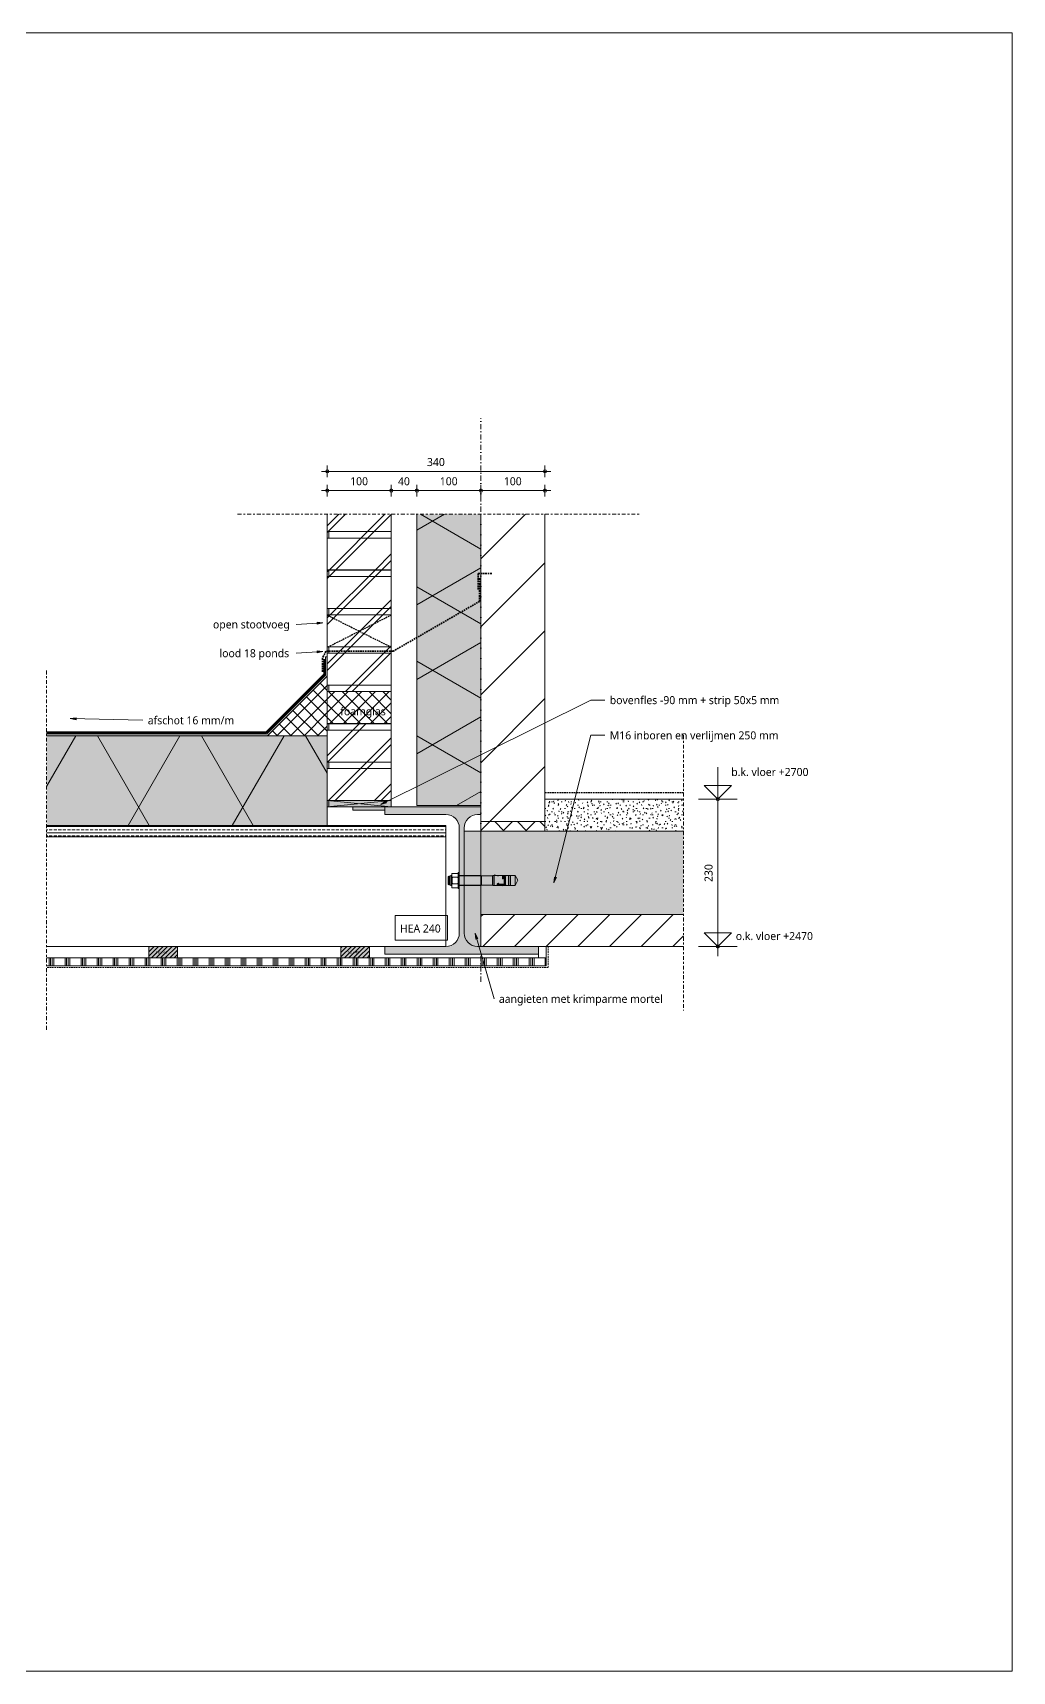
# Model space of a CAD drawing. Header units: millimetres. Extents: x 1813 to 34621, y -2347 to 13791.
# Drawn here: x 9960 to 11489, y 2452 to 5012 of the extents above; entities that cross this region are included whole.
import ezdxf

# ---------------------------------------------------------------- set-up
doc = ezdxf.new("R2010")
doc.units = ezdxf.units.MM
for name, pattern in [('MV_center', [15, 6, -3, 3, -3]), ('MV_hidden', [3.75, 2.5, -1.25]), ('MV_stramien', [16, 8, -4, 0, -4])]:
    doc.linetypes.add(name, pattern=pattern)
for name, color, linetype, lineweight in [('A-ANNO-DIMS', 211, 'Continuous', 13), ('A-ANNO-DIMS-5', 211, 'Continuous', 13), ('A-ANNO-NOTE', 131, 'Continuous', 18), ('A-DETL', 90, 'Continuous', 13), ('A-DETL-GENF', 92, 'Continuous', 18), ('A-DETL-MEDM', 33, 'Continuous', 18), ('G-ANNO-TEXT', 231, 'Continuous', 13)]:
    doc.layers.add(name, color=color, linetype=linetype, lineweight=lineweight)
doc.styles.add('Segoe UI_1', font='segoeui.ttf', dxfattribs={"height": 4})
doc.styles.add('Segoe UI_3', font='segoeui.ttf', dxfattribs={"height": 12.5})
doc.dimstyles.new('2_5_mm_1', dxfattribs={"dimscale": 304.8, "dimtxt": 13.092049, "dimasz": 0.016404, "dimexe": 0.029528, "dimexo": 0.0625, "dimgap": 0.014764, "dimtad": 1, "dimdec": 0, "dimzin": 0, "dimdsep": 46, "dimtxsty": 'Segoe UI_3', "dimblk1": 'DOTBLANK', "dimblk2": 'DOTBLANK', "dimsah": 1, "dimcen": 0.09, "dimdle": 0.029528, "dimazin": 0, "dimtfac": 1, "dimtdec": 4, "dimtix": 1, "dimtmove": 0, "dimatfit": 3, "dimfxl": 0.029528, "dimfxlon": 1, "dimtvp": 1, "dimtfill": 1, "dimtolj": 1, "dimtzin": 0, "dimarcsym": 2})
doc.dimstyles.new('2_5_mm_2_1', dxfattribs={"dimscale": 304.8, "dimtxt": 13.092049, "dimasz": 0.016404, "dimexe": 0.029528, "dimexo": 0.0625, "dimgap": 0.014764, "dimtad": 1, "dimdec": 0, "dimdsep": 46, "dimtxsty": 'Segoe UI_3', "dimblk1": 'DOTBLANK', "dimblk2": 'DOTBLANK', "dimsah": 1, "dimcen": 0.09, "dimdle": 0.029528, "dimazin": 0, "dimtfac": 1, "dimtdec": 4, "dimtix": 1, "dimtmove": 0, "dimatfit": 3, "dimfxl": 0.029528, "dimfxlon": 1, "dimtvp": 1, "dimtfill": 1, "dimtolj": 1, "dimtzin": 0, "dimarcsym": 2})
pattern_1 = [(45, (0, 0), (-35.92102, 35.92102), []), (45, (10.16, 0), (-35.92102, 35.92102), [])]
pattern_2 = [(45, (0, 0), (-10.606602, 10.606602), []), (135, (0, 0), (-10.606602, -10.606602), [])]

# ---------------------------------------------------------------- blocks, each defined once
blk = doc.blocks.new('42 isolatie - Type 1-3788131-Details Verbouwingen')
at = {"layer": 'A-DETL-GENF'}
blk.add_hatch(color=256, dxfattribs=at).paths.add_polyline_path([(0.3, -0.8), (0.3, -140.8), (438.5, -140.8), (438.5, -0.8), (97.5, -0.8)])
at = {"layer": 'A-DETL-GENF', "lineweight": 13}
h = blk.add_hatch(dxfattribs=at)
h.set_pattern_fill('FP_16', color=256, style=0, pattern_type=2)
h.set_pattern_definition([(300, (-857.8, -704), (-121.936, -70.4), []), (240, (-857.8, -704), (-121.936, 70.4), [])])
h.paths.add_polyline_path([(0.3, -0.8), (0.3, -140.8), (438.5, -140.8), (438.5, -0.8), (97.5, -0.8)])
at = {"layer": 'A-DETL-GENF'}
for p, q in [((438.5, -0.8), (0.3, -0.8)), ((0.3, -0.8), (0.3, -140.8)), ((0.3, -0.8), (0.3, -140.8)), ((0.3, -140.8), (93.6, -140.8)), ((0.3, -140.8), (93.6, -140.8)), ((93.6, -140.8), (438.5, -140.8))]:
    blk.add_line(p, q, dxfattribs=at)
blk = doc.blocks.new('NLRS_00_DI_maskeer - Type 1-4234765-Details Verbouwingen')
at = {"layer": 'A-DETL-GENF', "linetype": 'MV_center'}
blk.add_line((462, 0), (-100, 0), dxfattribs=at)
blk = doc.blocks.new('00 hout_rechthoekig_sls - Vuren 18x45-4309759-Details Verbouwingen')
at = {"layer": 'A-DETL-GENF', "lineweight": 13}
blk.add_hatch(color=256, dxfattribs=at).paths.add_polyline_path([(0, 18), (0, 0), (45, 0), (45, 18)])
at = {"layer": 'A-DETL-MEDM', "lineweight": 13}
h = blk.add_hatch(dxfattribs=at)
h.set_pattern_fill('FP_129', color=256, style=0, pattern_type=2)
h.set_pattern_definition([(225, (10485.84, 3584.311), (3.535534, -3.535534), [])])
h.paths.add_polyline_path([(45, 18), (0, 18), (0, 0), (45, 0)])
at = {"layer": 'A-DETL-MEDM'}
for p, q in [((45, 18), (0, 18)), ((0, 18), (0, 0)), ((45, 18), (0, 18)), ((0, 0), (45, 0)), ((45, 0), (45, 18)), ((45, 0), (45, 18)), ((45, 0), (45, 18))]:
    blk.add_line(p, q, dxfattribs=at)
blk = doc.blocks.new('42 isolatie - Type 1-3788250-Details Verbouwingen')
at = {"layer": 'A-DETL-GENF'}
blk.add_hatch(color=256, dxfattribs=at).paths.add_polyline_path([(515.3, -100.8), (515.3, -0.8), (60.3, -0.8), (60.3, -100.8), (476.5, -100.8)])
at = {"layer": 'A-DETL-GENF', "lineweight": 13}
h = blk.add_hatch(dxfattribs=at)
h.set_pattern_fill('FP_21', color=256, style=0, pattern_type=2)
h.set_pattern_definition([(300, (0, 0), (-87.295, -50.4), []), (240, (0, 0), (-87.295, 50.4), [])])
h.paths.add_polyline_path([(515.3, -100.8), (515.3, -0.8), (60.3, -0.8), (60.3, -100.8), (476.5, -100.8)])
at = {"layer": 'A-DETL-GENF'}
for p, q in [((515.3, -0.8), (60.3, -0.8)), ((515.3, -100.8), (515.3, -0.8)), ((515.3, -100.8), (515.3, -0.8)), ((60.3, -100.8), (515.3, -100.8)), ((60.3, -100.8), (515.3, -100.8))]:
    blk.add_line(p, q, dxfattribs=at)
blk = doc.blocks.new('33 sparing - Type 1-4933727-Details Verbouwingen')
at = {"layer": 'A-DETL-GENF'}
for p, q in [((0, 0), (0, -10)), ((0, -10), (100, 0)), ((100, -10), (0, 0)), ((100, 0), (60, 0)), ((100, -10), (100, 0)), ((0, -10), (100, -10))]:
    blk.add_line(p, q, dxfattribs=at)
blk = doc.blocks.new('Repeating Detail - Type 1 waalformaat 2-V76-Details Verbouwingen')
at = {"layer": 'A-DETL-GENF'}
for p, q in [((0, 420), (0, 457)), ((100, 457), (100, 430)), ((100, 430), (0, 430)), ((0, 420), (100, 420)), ((0, 360), (0, 420)), ((97.5, 420), (97.5, 430)), ((100, 420), (100, 370)), ((100, 370), (0, 370)), ((0, 360), (100, 360)), ((0, 300), (0, 360)), ((97.5, 360), (97.5, 370)), ((100, 360), (100, 310)), ((100, 310), (0, 310)), ((97.5, 300), (97.5, 310)), ((0, 300), (100, 300)), ((0, 240), (0, 300)), ((100, 300), (100, 250)), ((100, 250), (0, 250)), ((0, 240), (100, 240)), ((0, 180), (0, 240)), ((97.5, 240), (97.5, 250)), ((100, 240), (100, 190)), ((100, 190), (0, 190)), ((0, 180), (100, 180)), ((0, 120), (0, 180)), ((97.5, 180), (97.5, 190)), ((100, 180), (100, 130)), ((100, 130), (0, 130)), ((97.5, 120), (97.5, 130)), ((0, 120), (100, 120)), ((0, 60), (0, 120)), ((100, 120), (100, 70)), ((100, 70), (0, 70)), ((0, 60), (100, 60)), ((0, 0), (0, 60)), ((97.5, 60), (97.5, 70)), ((100, 60), (100, 10)), ((100, 10), (0, 10)), ((97.5, 0), (97.5, 10))]:
    blk.add_line(p, q, dxfattribs=at)
blk = doc.blocks.new('NLRS_00_DI_maskeer - Type 1-4234767-Details Verbouwingen')
at = {"layer": 'A-DETL-GENF', "linetype": 'MV_center'}
blk.add_line((-100, 0), (530, 0), dxfattribs=at)
blk = doc.blocks.new('NLRS_00_DI_maskeer - Type 1-4234766-Details Verbouwingen')
at = {"layer": 'A-DETL-GENF', "linetype": 'MV_center'}
blk.add_line((-100, 0), (330, 0), dxfattribs=at)
blk = doc.blocks.new('00 hout_rechthoekig_sls - Vuren 18x45-V77-Details Verbouwingen')
at = {"layer": 'A-DETL-GENF', "lineweight": 13}
blk.add_hatch(color=256, dxfattribs=at).paths.add_polyline_path([(0, 18), (0, 0), (45, 0), (45, 18)])
at = {"layer": 'A-DETL-MEDM', "lineweight": 13}
h = blk.add_hatch(dxfattribs=at)
h.set_pattern_fill('FP_131', color=256, style=0, pattern_type=2)
h.set_pattern_definition([(225, (10185.84, 3584.311), (3.535534, -3.535534), [])])
h.paths.add_polyline_path([(45, 18), (0, 18), (0, 0), (45, 0)])
at = {"layer": 'A-DETL-MEDM'}
for p, q in [((45, 18), (0, 18)), ((0, 18), (0, 0)), ((45, 18), (0, 18)), ((0, 0), (45, 0)), ((45, 0), (45, 18)), ((45, 0), (45, 18)), ((45, 0), (45, 18))]:
    blk.add_line(p, q, dxfattribs=at)
blk = doc.blocks.new('28 snelboutanker 2d - Snelboutanker M16-3577383-Details Verbouwingen')
at = {"layer": 'A-DETL-GENF', "lineweight": 5}
for p, q in [((-12.5, 1.6), (-10.5, 1.6)), ((-12.5, 0), (-12.5, 1.6)), ((12.5, 0), (-12.5, 0)), ((-11.2, 11.5), (-10.5, 11.9)), ((-11.2, 2), (-11.2, 11.5)), ((-10.5, 1.6), (-11.2, 2)), ((-10.5, 11.9), (10.5, 11.9)), ((10.5, 1.6), (-10.5, 1.6)), ((-8, 13.2), (-6.7, 15.2)), ((-8, 13.2), (8, 13.2)), ((-8, 13.2), (-8, 11.9)), ((-6.7, 16.3), (-6.3, 17.4)), ((-6.7, 16.3), (-6.7, 15.2)), ((-6.7, 16.3), (6.8, 16.3)), ((-6.7, 15.2), (6.8, 15.2)), ((6.4, 17.4), (-6.3, 17.4)), ((-5.4, 10.9), (-5.4, 2.5)), ((5.4, 10.9), (5.4, 2.5)), ((6.4, 17.4), (6.8, 16.3)), ((6.8, 15.2), (6.8, 16.3)), ((6.8, 15.2), (8, 13.2)), ((8, 13.2), (8, 11.9)), ((10.5, 11.9), (11.2, 11.5)), ((11.2, 2), (10.5, 1.6)), ((10.5, 1.6), (12.5, 1.6)), ((11.2, 11.5), (11.2, 2)), ((12.5, 1.6), (12.5, 0)), ((-8, 0), (-8, -33.8)), ((-8, -33.8), (-8, 0)), ((-7.2, 0), (-7.2, -33.8)), ((7.2, -33.8), (7.2, 0)), ((8, -33.8), (8, 0)), ((-8, -33.8), (8, -33.8)), ((-7.5, -34.7), (-8, -33.8)), ((-7.5, -52), (-7.5, -34.7)), ((-7.5, -34.7), (7.5, -34.7)), ((7.5, -34.7), (8, -33.8)), ((7.5, -34.7), (7.5, -52)), ((-8, -68.6), (-8.4, -67.2)), ((-6.9, -67.2), (-8.4, -67.2)), ((-8, -54.2), (-8, -87)), ((-8, -68.6), (-6.9, -68.6)), ((-7.4, -70.2), (-8, -72)), ((-8, -70.2), (-6.1, -70.2)), ((-8, -72), (-6.3, -72)), ((-7.9, -52.2), (7.9, -52.2)), ((-7.9, -54.2), (-7.9, -52.2)), ((7.9, -54.2), (-7.9, -54.2)), ((-7.9, -76.8), (-7.4, -73.2)), ((-6.2, -70.7), (-7.6, -70.7)), ((7.5, -52), (-7.5, -52)), ((-7.5, -67.2), (-7.5, -68.6)), ((-7.4, -73.2), (-7.2, -72)), ((-7.3, -61.7), (-7, -60.7)), ((-1, -54.2), (-7, -54.2)), ((-6.9, -67.2), (-6.9, -68.6)), ((-6.1, -70.2), (-6.6, -72)), ((-5.7, -62.2), (-6.4, -61.4)), ((-6.3, -70.2), (-6.3, -61.6)), ((-6.3, -72), (-5.7, -70.2)), ((-6.1, -61.8), (-6.1, -70.2)), ((-5.7, -70.2), (-5.7, -62.2)), ((-5.6, -61.7), (-5.6, -70.2)), ((-5.6, -70.2), (-5.5, -72)), ((-5.6, -70.2), (8, -70.2)), ((-5.6, -70.7), (7.6, -70.7)), ((-5.5, -72), (5.1, -72)), ((2.8, -68.6), (2.8, -67.2)), ((2.8, -67.2), (7.9, -67.2)), ((7.9, -68.6), (2.8, -68.6)), ((5.1, -72), (5.1, -71.2)), ((5.1, -71.2), (6.8, -71.2)), ((6.4, -72), (6.4, -71.2)), ((8, -72), (6.4, -72)), ((6.8, -71.2), (6.8, -72)), ((7.2, -72), (7.4, -73.2)), ((7.3, -54.2), (7.3, -55.2)), ((7.3, -55.2), (8.7, -55.2)), ((7.4, -61.4), (8, -62.2)), ((7.4, -70.2), (8, -72)), ((7.4, -73.2), (7.9, -76.8)), ((7.9, -52.2), (7.9, -54.2)), ((7.9, -67.2), (7.9, -68.6)), ((8, -87), (8, -54.2)), ((8.7, -55.2), (8, -58)), ((-8, -87), (0.3, -91.2)), ((-8, -87), (8, -87)), ((7.9, -76.8), (-7.9, -76.8)), ((-7.9, -79.2), (-7.9, -76.8)), ((7.9, -79.2), (-7.9, -79.2)), ((-7.1, -80), (7.1, -80)), ((0.3, -91.2), (8, -87)), ((7.9, -76.8), (7.9, -79.2))]:
    blk.add_line(p, q, dxfattribs=at)
for centre, radius, start, end in [((-8.9, 4.5), 7.36, 61.7668, 108.2332), ((-8.9, 9), 7.36, 251.7668, 298.2332), ((0, -34.8), 46, 83.2541, 96.7459), ((0, 18.2), 16.6, 251.013, 288.987), ((8.9, 4.5), 7.36, 71.7668, 118.2332), ((8.9, 9), 7.36, 241.7668, 288.2332), ((-7.4, -54.8), 0.6, 89.8954, 180), ((-5.9, -61), 1.78, 84.9998, 188.2319), ((-7.4, -61.4), 0.356, 150.6084, 288.882), ((-5.3, -61.2), 2.05, 103.7381, 195.3956), ((-4.9, -61.2), 2.1, 109.438, 164.2427), ((-6.2, -61.1), 1.91, 354.1759, 78.0781), ((-4.6, -61.4), 0.341, 227.5131, 29.3441), ((13.1, -61.5), 5.66, 167.2611, 178.8521), ((9.4, -60.7), 1.88, 136.4811, 166.2224), ((-7.1, -79.2), 0.8, 180, 270), ((7.1, -79.2), 0.8, 270, 0)]:
    blk.add_arc(centre, radius, start, end, dxfattribs=at)
for points in [[(-7.3, -61.7), (-6.9, -61.2), (-6.4, -60.8), (-6.3, -61.6)], [(-4.8, -61.7), (-5.2, -61.2), (-5.6, -60.9), (-5.6, -61.7)]]:
    blk.add_open_spline(points, degree=3, dxfattribs=at)
blk = doc.blocks.new('DIMBLOCK104-Details Verbouwingen')
at = {"layer": 'A-ANNO-DIMS-5'}
for p, q in [((11029.6, 3814.3), (11020.6, 3814.3)), ((11029.6, 3823.3), (11029.6, 3575.3)), ((11029.6, 3814.3), (11038.6, 3814.3)), ((11029.6, 3584.3), (11020.6, 3584.3)), ((11029.6, 3584.3), (11038.6, 3584.3))]:
    blk.add_line(p, q, dxfattribs=at)
for centre in [(11029.6, 3814.3), (11029.6, 3584.3)]:
    blk.add_circle(centre, 2.5, dxfattribs=at)
at = {"layer": 'A-ANNO-DIMS-5', "color": 0, "insert": (11008.8, 3685), "char_height": 12.5, "width": 34.277, "attachment_point": 1, "rotation": 90, "line_spacing_factor": 1.142579, "style": 'Segoe UI_3', "bg_fill": 3, "box_fill_scale": 1.25, "bg_fill_color": 9, "bg_fill_true_color": 13158600, "bg_fill_transparency": 0}
blk.add_mtext('230', dxfattribs=at)
blk = doc.blocks.new('_DotBlank')
at = {"color": 0, "linetype": 'ByBlock', "lineweight": -2}
blk.add_line((-0.5, 0), (-1, 0), dxfattribs=at)
blk.add_circle((0, 0), 0.5, dxfattribs=at)
blk = doc.blocks.new('DIMBLOCK111-Details Verbouwingen')
at = {"layer": 'A-ANNO-DIMS-5'}
for p, q in [((10419.6, 4296.4), (10419.6, 4305.4)), ((10519.6, 4296.4), (10519.6, 4305.4)), ((10410.6, 4296.4), (10519.6, 4296.4)), ((10419.6, 4296.4), (10419.6, 4287.4)), ((10519.6, 4296.4), (10519.6, 4287.4))]:
    blk.add_line(p, q, dxfattribs=at)
for centre in [(10419.6, 4296.4), (10519.6, 4296.4)]:
    blk.add_circle(centre, 2.5, dxfattribs=at)
at = {"layer": 'A-ANNO-DIMS-5', "color": 0, "insert": (10455.3, 4317.2), "char_height": 12.5, "width": 34.277, "attachment_point": 1, "line_spacing_factor": 1.142579, "style": 'Segoe UI_3', "bg_fill": 3, "box_fill_scale": 1.25, "bg_fill_color": 9, "bg_fill_true_color": 13158600, "bg_fill_transparency": 0}
blk.add_mtext('100', dxfattribs=at)
blk = doc.blocks.new('DIMBLOCK112-Details Verbouwingen')
at = {"layer": 'A-ANNO-DIMS-5'}
for p, q in [((10519.6, 4296.4), (10519.6, 4305.4)), ((10559.6, 4296.4), (10559.6, 4305.4)), ((10519.6, 4296.4), (10559.6, 4296.4)), ((10519.6, 4296.4), (10519.6, 4287.4)), ((10559.6, 4296.4), (10559.6, 4287.4))]:
    blk.add_line(p, q, dxfattribs=at)
for centre in [(10519.6, 4296.4), (10559.6, 4296.4)]:
    blk.add_circle(centre, 2.5, dxfattribs=at)
at = {"layer": 'A-ANNO-DIMS-5', "color": 0, "insert": (10530, 4317.2), "char_height": 12.5, "width": 22.852, "attachment_point": 1, "line_spacing_factor": 1.142579, "style": 'Segoe UI_3', "bg_fill": 3, "box_fill_scale": 1.25, "bg_fill_color": 9, "bg_fill_true_color": 13158600, "bg_fill_transparency": 0}
blk.add_mtext('40', dxfattribs=at)
blk = doc.blocks.new('DIMBLOCK113-Details Verbouwingen')
at = {"layer": 'A-ANNO-DIMS-5'}
for p, q in [((10559.6, 4296.4), (10559.6, 4305.4)), ((10659.6, 4296.4), (10659.6, 4305.4)), ((10559.6, 4296.4), (10659.6, 4296.4)), ((10559.6, 4296.4), (10559.6, 4287.4)), ((10659.6, 4296.4), (10659.6, 4287.4))]:
    blk.add_line(p, q, dxfattribs=at)
for centre in [(10559.6, 4296.4), (10659.6, 4296.4)]:
    blk.add_circle(centre, 2.5, dxfattribs=at)
at = {"layer": 'A-ANNO-DIMS-5', "color": 0, "insert": (10595.3, 4317.2), "char_height": 12.5, "width": 34.277, "attachment_point": 1, "line_spacing_factor": 1.142579, "style": 'Segoe UI_3', "bg_fill": 3, "box_fill_scale": 1.25, "bg_fill_color": 9, "bg_fill_true_color": 13158600, "bg_fill_transparency": 0}
blk.add_mtext('100', dxfattribs=at)
blk = doc.blocks.new('DIMBLOCK114-Details Verbouwingen')
at = {"layer": 'A-ANNO-DIMS-5'}
for p, q in [((10659.6, 4296.4), (10659.6, 4305.4)), ((10759.6, 4296.4), (10759.6, 4305.4)), ((10659.6, 4296.4), (10768.6, 4296.4)), ((10659.6, 4296.4), (10659.6, 4287.4)), ((10759.6, 4296.4), (10759.6, 4287.4))]:
    blk.add_line(p, q, dxfattribs=at)
for centre in [(10659.6, 4296.4), (10759.6, 4296.4)]:
    blk.add_circle(centre, 2.5, dxfattribs=at)
at = {"layer": 'A-ANNO-DIMS-5', "color": 0, "insert": (10695.3, 4317.2), "char_height": 12.5, "width": 34.277, "attachment_point": 1, "line_spacing_factor": 1.142579, "style": 'Segoe UI_3', "bg_fill": 3, "box_fill_scale": 1.25, "bg_fill_color": 9, "bg_fill_true_color": 13158600, "bg_fill_transparency": 0}
blk.add_mtext('100', dxfattribs=at)
blk = doc.blocks.new('DIMBLOCK115-Details Verbouwingen')
at = {"layer": 'A-ANNO-DIMS-5'}
for p, q in [((10410.6, 4326.4), (10768.6, 4326.4)), ((10419.6, 4326.4), (10419.6, 4335.4)), ((10419.6, 4326.4), (10419.6, 4317.4)), ((10759.6, 4326.4), (10759.6, 4335.4)), ((10759.6, 4326.4), (10759.6, 4317.4))]:
    blk.add_line(p, q, dxfattribs=at)
for centre in [(10419.6, 4326.4), (10759.6, 4326.4)]:
    blk.add_circle(centre, 2.5, dxfattribs=at)
at = {"layer": 'A-ANNO-DIMS-5', "color": 0, "insert": (10575.3, 4347.2), "char_height": 12.5, "width": 34.277, "attachment_point": 1, "line_spacing_factor": 1.142579, "style": 'Segoe UI_3', "bg_fill": 3, "box_fill_scale": 1.25, "bg_fill_color": 9, "bg_fill_true_color": 13158600, "bg_fill_transparency": 0}
blk.add_mtext('340', dxfattribs=at)

msp = doc.modelspace()

# ---------------------------------------------------------------- hatches: boundary and pattern name
at = {"layer": 'A-DETL-GENF', "lineweight": 13}
h = msp.add_hatch(dxfattribs=at)
h.set_pattern_fill('FP_76', color=57, style=0, pattern_type=2)
h.set_pattern_definition(pattern_1)
h.paths.add_polyline_path([(10519.6, 4172.8), (10519.6, 4259.3), (10419.6, 4259.3), (10419.6, 4172.8)])
h = msp.add_hatch(dxfattribs=at)
h.set_pattern_fill('FP_61', color=57, style=0, pattern_type=2)
h.set_pattern_definition([(45, (0, 0), (-53.033, 53.033), [])])
h.paths.add_polyline_path([(10659.6, 3779.3), (10759.6, 3779.3), (10759.6, 4259.3), (10659.6, 4259.3), (10659.6, 3843.1)])
h = msp.add_hatch(dxfattribs=at)
h.set_pattern_fill('FP_76', color=57, style=0, pattern_type=2)
h.set_pattern_definition(pattern_1)
h.paths.add_polyline_path([(10519.6, 3812.3), (10519.6, 3932.4), (10419.6, 3932.4), (10419.6, 3812.3)])
h.paths.add_polyline_path([(10419.6, 3982.4), (10519.6, 3982.4), (10519.6, 4172.8), (10419.6, 4172.8), (10419.6, 4006.6)])
at = {"layer": 'A-DETL-GENF'}
for color, points in [(7, [(10322.3, 3913.3), (10326.2, 3913.3), (10419.6, 4006.6), (10419.6, 4036.8), (10416.6, 4036.8), (10416.6, 4007.9), (10325, 3916.3), (9981.3, 3916.3), (9981.3, 3913.3)]), (9, [(10519.6, 3802.3), (10519.6, 3812.3), (10419.6, 3812.3), (10419.6, 3802.3), (10509.6, 3802.3)]), (7, [(10509.6, 3797.3), (10509.6, 3802.3), (10459.6, 3802.3), (10459.6, 3797.3)]), (7, [(10749.6, 3572.3), (10749.6, 3584.3), (10654.3, 3584.3), (10648.9, 3585), (10643.8, 3587.1), (10639.5, 3590.5), (10636.2, 3594.8), (10634.1, 3599.9), (10633.3, 3605.3), (10633.3, 3769.3), (10634.1, 3774.7), (10636.2, 3779.8), (10639.5, 3784.2), (10643.9, 3787.5), (10648.9, 3789.6), (10654.4, 3790.3), (10659.4, 3790.3), (10659.4, 3802.3), (10509.6, 3802.3), (10509.6, 3790.3), (10604.8, 3790.3), (10610.2, 3789.6), (10615.3, 3787.5), (10619.7, 3784.2), (10623, 3779.8), (10625.1, 3774.7), (10625.8, 3769.3), (10625.8, 3605.3), (10625.1, 3599.9), (10623, 3594.8), (10619.7, 3590.5), (10615.3, 3587.1), (10610.2, 3585), (10604.8, 3584.3), (10509.6, 3584.3), (10509.6, 3572.3), (10604.2, 3572.3)]), (9, [(10654.3, 3584.3), (10659.6, 3585), (10659.6, 3764.3), (10633.3, 3764.3), (10633.4, 3605.3), (10634.1, 3599.7), (10636.2, 3594.8), (10639.5, 3590.5), (10643.9, 3587.1), (10649, 3585), (10654, 3584.4)]), (9, [(10975.9, 3634.3), (10975.9, 3764.3), (10659.6, 3764.3), (10659.6, 3634.3), (10886.2, 3634.3)])]:
    msp.add_hatch(color=color, dxfattribs=at).paths.add_polyline_path(points)
at = {"layer": 'A-DETL-GENF', "lineweight": 13}
h = msp.add_hatch(dxfattribs=at)
h.set_pattern_fill('FP_1', color=251, style=0, pattern_type=2)
h.set_pattern_definition(pattern_2)
h.paths.add_polyline_path([(10326.2, 3913.3), (10419.6, 3913.3), (10419.6, 4006.6), (10329.2, 3916.3)])
h = msp.add_hatch(dxfattribs=at)
h.set_pattern_fill('FP_1', color=251, style=0, pattern_type=2)
h.set_pattern_definition(pattern_2)
h.paths.add_polyline_path([(10519.6, 3932.4), (10519.6, 3982.4), (10419.6, 3982.4), (10419.6, 3932.4)])
h = msp.add_hatch(dxfattribs=at)
h.set_pattern_fill('FP_80', color=254, style=0, pattern_type=2)
h.set_pattern_definition([(0, (0, 0), (20.32, 5.08), [1.676, -13.564, 1.676, -13.564, -81.28]), (0, (0, 0), (20.32, 5.08), [-30.48, 1.676, -28.804, 1.676, -13.564, -35.56]), (0, (0, 0), (20.32, 5.08), [-76.2, 1.676, -8.484, 1.676, -23.724]), (120, (7.62, 2.54), (-14.559409, 15.0576362), [1.676, -13.564, 1.676, -13.564, -81.28]), (120, (7.62, 2.54), (-14.559409, 15.0576362), [-30.48, 1.676, -28.804, 1.676, -13.564, -35.56]), (120, (7.62, 2.54), (-14.559409, 15.0576362), [-76.2, 1.676, -8.484, 1.676, -23.724]), (240, (10.16, 12.7), (-5.760591, -20.1376362), [1.676, -13.564, 1.676, -13.564, -81.28]), (240, (10.16, 12.7), (-5.760591, -20.1376362), [-30.48, 1.676, -28.804, 1.676, -13.564, -35.56]), (240, (10.16, 12.7), (-5.760591, -20.1376362), [-76.2, 1.676, -8.484, 1.676, -23.724])])
h.paths.add_polyline_path([(10886.2, 3764.3), (10975.9, 3764.3), (10975.9, 3814.3), (10759.6, 3814.3), (10759.6, 3764.3)])
h = msp.add_hatch(dxfattribs=at)
h.set_pattern_fill('FP_11', color=250, style=0, pattern_type=2)
h.set_pattern_definition([(0, (0, 0), (0, 9.476), []), (0, (0, 4.738), (0, 9.476), [4.738, -2.369])])
h.paths.add_polyline_path([(10604.8, 3755.3), (10604.8, 3773.3), (9981.3, 3773.3), (9981.3, 3755.3), (10604.2, 3755.3)])
h = msp.add_hatch(dxfattribs=at)
h.set_pattern_fill('FP_130', color=8, style=0, pattern_type=2)
h.set_pattern_definition([(45, (0, 0), (-17.67767, 17.67767), []), (135, (0, 0), (-17.67767, -17.67767), [])])
h.paths.add_polyline_path([(10759.6, 3764.3), (10759.6, 3779.3), (10659.6, 3779.3), (10659.6, 3764.3)])
h = msp.add_hatch(dxfattribs=at)
h.set_pattern_fill('FP_78', color=250, style=0, pattern_type=2)
h.set_pattern_definition([(45, (0, 0), (-24.74874, 24.74874), [])])
h.paths.add_polyline_path([(10761.6, 3584.3), (10975.9, 3584.3), (10975.9, 3634.3), (10659.6, 3634.3), (10659.6, 3584.3), (10749.6, 3584.3)])
h = msp.add_hatch(dxfattribs=at)
h.set_pattern_fill('FP_13', color=254, style=0, pattern_type=2)
h.set_pattern_definition([(90, (10, 0), (-25, 1e-15), []), (90, (12.5, 0), (-25, 1e-15), []), (90, (15, 0), (-25, 1e-15), []), (90, (17.5, 0), (-25, 1e-15), [])])
h.paths.add_polyline_path([(10761.6, 3554.3), (10761.6, 3566.3), (9981.3, 3566.3), (9981.3, 3554.3), (10322.3, 3554.3)])
at = {"layer": 'G-ANNO-TEXT'}
for points in [[(10412.8, 4090), (10403.7, 4091), (10403.9, 4087.8)], [(10412.8, 4045), (10403.7, 4046), (10403.9, 4042.8)], [(10018.3, 3940.2), (10027.3, 3938.4), (10027.4, 3941.6)], [(10503.3, 3805.9), (10512.1, 3808.5), (10510.7, 3811.4)], [(10773.6, 3683.7), (10777.4, 3692), (10774.3, 3692.8)], [(10650.5, 3604.9), (10651.5, 3595.9), (10654.6, 3596.7)]]:
    msp.add_hatch(color=7, dxfattribs=at).paths.add_polyline_path(points)

# ---------------------------------------------------------------- linework, layer by layer
at = {"layer": 'A-DETL', "lineweight": 18}
for p, q in [((7843.6, 5011.5), (11489.3, 5011.5)), ((11489.3, 5011.5), (11489.3, 2452.2)), ((10419.6, 4259.3), (10419.6, 4172.8)), ((10519.6, 4172.8), (10519.6, 4259.3)), ((10659.6, 4259.3), (10659.6, 3779.3)), ((10759.6, 3779.3), (10759.6, 4259.3)), ((10419.6, 4172.8), (10419.6, 4036.8)), ((10419.6, 4172.8), (10519.6, 4172.8)), ((10519.6, 3982.4), (10519.6, 4172.8)), ((10419.6, 4036.8), (10416.6, 4036.8)), ((10416.6, 4036.8), (10416.6, 4007.9)), ((10419.6, 4006.6), (10419.6, 4036.8)), ((10416.6, 4007.9), (10325, 3916.3)), ((10326.2, 3913.3), (10419.6, 4006.6)), ((10419.6, 4006.6), (10326.2, 3913.3)), ((10419.6, 4006.6), (10419.6, 3982.4)), ((10419.6, 3913.3), (10419.6, 4006.6)), ((10419.6, 3982.4), (10519.6, 3982.4)), ((10419.6, 3982.4), (10419.6, 3932.4)), ((10519.6, 3982.4), (10419.6, 3982.4)), ((10519.6, 3932.4), (10519.6, 3982.4)), ((10325, 3916.3), (9981.3, 3916.3)), ((10519.6, 3932.4), (10419.6, 3932.4)), ((10419.6, 3932.4), (10419.6, 3913.3)), ((10419.6, 3932.4), (10519.6, 3932.4)), ((10519.6, 3812.3), (10519.6, 3932.4)), ((9981.3, 3913.3), (10326.2, 3913.3)), ((10326.2, 3913.3), (10419.6, 3913.3)), ((11029.5, 3799.3), (11029.5, 3864.3)), ((10975.9, 3814.3), (10759.6, 3814.3)), ((11059.5, 3814.3), (10999.5, 3814.3)), ((11029.5, 3814.3), (11008.3, 3835.5)), ((11008.3, 3835.5), (11050.7, 3835.5)), ((11029.5, 3814.3), (11050.7, 3835.5)), ((10419.6, 3812.3), (10519.6, 3812.3)), ((10419.6, 3812.3), (10419.6, 3802.3)), ((10519.6, 3812.3), (10419.6, 3812.3)), ((10419.6, 3802.3), (10459.6, 3802.3)), ((10459.6, 3802.3), (10459.6, 3797.3)), ((10509.6, 3802.3), (10459.6, 3802.3)), ((10459.6, 3797.3), (10509.6, 3797.3)), ((10659.4, 3802.3), (10509.6, 3802.3)), ((10509.6, 3802.3), (10509.6, 3790.3)), ((10509.6, 3790.3), (10604.8, 3790.3)), ((10519.6, 3802.3), (10519.6, 3812.3)), ((10654.4, 3790.3), (10659.4, 3790.3)), ((10659.4, 3790.3), (10659.4, 3802.3)), ((10604.8, 3773.3), (9981.3, 3773.3)), ((10604.8, 3755.3), (10604.8, 3773.3)), ((10625.8, 3769.3), (10625.8, 3605.3)), ((10633.3, 3605.3), (10633.3, 3769.3)), ((10659.6, 3764.3), (10633.3, 3764.3)), ((10759.6, 3779.3), (10659.6, 3779.3)), ((10659.6, 3779.3), (10659.6, 3764.3)), ((10659.6, 3764.3), (10759.6, 3764.3)), ((10659.6, 3585), (10659.6, 3764.3)), ((10759.6, 3764.3), (10759.6, 3779.3)), ((10759.6, 3764.3), (10975.9, 3764.3)), ((9981.3, 3755.3), (10604.8, 3755.3)), ((10604.8, 3584.3), (10604.8, 3755.3)), ((10975.9, 3634.3), (10659.6, 3634.3)), ((11029.5, 3569.3), (11029.5, 3634.3)), ((9981.3, 3584.3), (10140.8, 3584.3)), ((10185.8, 3584.3), (10440.8, 3584.3)), ((10485.8, 3584.3), (10509.6, 3584.3)), ((10604.8, 3584.3), (10509.6, 3584.3)), ((10509.6, 3584.3), (10509.6, 3572.3)), ((10749.6, 3584.3), (10654.3, 3584.3)), ((10659.6, 3585), (10659.6, 3584.3)), ((10659.6, 3585), (10659.6, 3584.3)), ((10761.6, 3584.3), (10749.6, 3584.3)), ((10749.6, 3572.3), (10749.6, 3584.3)), ((10761.6, 3584.3), (10975.9, 3584.3)), ((10761.6, 3566.3), (10761.6, 3584.3)), ((11059.5, 3584.3), (10999.5, 3584.3)), ((11029.5, 3584.3), (11008.3, 3605.5)), ((11008.3, 3605.5), (11050.7, 3605.5)), ((11029.5, 3584.3), (11050.7, 3605.5)), ((10140.8, 3566.3), (9981.3, 3566.3)), ((10440.8, 3566.3), (10185.8, 3566.3)), ((10749.6, 3566.3), (10485.8, 3566.3)), ((10509.6, 3572.3), (10749.6, 3572.3)), ((10749.6, 3572.3), (10749.6, 3566.3)), ((10749.6, 3566.3), (10761.6, 3566.3)), ((10761.6, 3554.3), (10761.6, 3566.3)), ((9981.3, 3554.3), (10761.6, 3554.3)), ((11489.3, 2452.2), (7843.6, 2452.2))]:
    msp.add_line(p, q, dxfattribs=at)
at = {"layer": 'A-DETL', "linetype": 'MV_stramien', "lineweight": 18}
for p, q in [((10659.6, 3764.3), (10659.6, 4409.3)), ((10659.6, 3584.3), (10659.6, 3585)), ((10659.6, 3529.3), (10659.6, 3572.3))]:
    msp.add_line(p, q, dxfattribs=at)
at = {"layer": 'A-DETL', "linetype": 'MV_hidden', "lineweight": 35}
for p, q in [((10655.1, 4142), (10655.1, 4167)), ((10655.1, 4167), (10677.6, 4167)), ((10657.1, 4123.1), (10657.1, 4159.6)), ((10522.3, 4045.4), (10657.1, 4123.1)), ((10417.3, 4045.4), (10411.9, 4034.4)), ((10522.3, 4045.4), (10417.3, 4045.4)), ((10411.9, 4034.4), (10411.9, 4011.9))]:
    msp.add_line(p, q, dxfattribs=at)
at = {"layer": 'A-DETL', "linetype": 'MV_hidden', "lineweight": 25}
for p, q in [((10419.6, 4101.8), (10519.6, 4051.8)), ((10519.6, 4101.8), (10420.6, 4051.8)), ((10975.9, 3824.3), (10759.6, 3824.3))]:
    msp.add_line(p, q, dxfattribs=at)
at = {"layer": 'A-DETL', "lineweight": 50}
for p, q in [((10415.1, 4009.6), (10415.1, 4033.1)), ((10324.1, 3918.6), (10415.1, 4009.6)), ((10324.1, 3918.6), (9981.3, 3918.6))]:
    msp.add_line(p, q, dxfattribs=at)
at = {"layer": 'A-DETL', "linetype": 'MV_hidden'}
for p, q in [((10764.6, 3584.3), (10764.6, 3551.3)), ((10764.6, 3551.3), (9981.3, 3551.3))]:
    msp.add_line(p, q, dxfattribs=at)
at = {"layer": 'A-DETL', "lineweight": 18}
for centre, start, end in [((10604.8, 3769.3), 360, 90), ((10654.4, 3769.3), 90, 180), ((10604.8, 3605.3), 270, 0), ((10654.3, 3605.3), 180, 270), ((10654.3, 3605.3), 270.0549, 284.4775)]:
    msp.add_arc(centre, 21, start, end, dxfattribs=at)
at = {"layer": 'G-ANNO-TEXT', "color": 250}
for p, q in [((10412.8, 4090), (10370.9, 4087.3)), ((10412.8, 4090), (10403.7, 4091)), ((10403.7, 4091), (10403.9, 4087.8)), ((10403.9, 4087.8), (10412.8, 4090)), ((10412.8, 4045), (10370.9, 4042.3)), ((10412.8, 4045), (10403.7, 4046)), ((10403.7, 4046), (10403.9, 4042.8)), ((10403.9, 4042.8), (10412.8, 4045)), ((10503.3, 3805.9), (10831.2, 3969.1)), ((10831.2, 3969.1), (10853.3, 3969.1)), ((10027.4, 3941.6), (10018.3, 3940.2)), ((10027.3, 3938.4), (10027.4, 3941.6)), ((10018.3, 3940.2), (10027.3, 3938.4)), ((10018.3, 3940.2), (10131.8, 3937.6)), ((10773.6, 3683.7), (10831.2, 3914.1)), ((10831.2, 3914.1), (10853.3, 3914.1)), ((10510.7, 3811.4), (10503.3, 3805.9)), ((10503.3, 3805.9), (10512.1, 3808.5)), ((10512.1, 3808.5), (10510.7, 3811.4)), ((10774.3, 3692.8), (10773.6, 3683.7)), ((10773.6, 3683.7), (10777.4, 3692)), ((10777.4, 3692), (10774.3, 3692.8)), ((10650.5, 3604.9), (10651.5, 3595.9)), ((10654.6, 3596.7), (10650.5, 3604.9)), ((10650.5, 3604.9), (10680.1, 3502.5)), ((10651.5, 3595.9), (10654.6, 3596.7))]:
    msp.add_line(p, q, dxfattribs=at)
at = {"layer": 'G-ANNO-TEXT', "color": 250, "flags": 128}
msp.add_lwpolyline([(10525.6, 3632.5), (10607.4, 3632.5), (10607.4, 3594), (10525.6, 3594)], close=True, dxfattribs=at)

# ---------------------------------------------------------------- block references
at = {"layer": 'A-DETL-GENF', "linetype": 'MV_center'}
msp.add_blockref('NLRS_00_DI_maskeer - Type 1-4234767-Details Verbouwingen', (10379.6, 4259.3), dxfattribs=at)
at = {"layer": 'A-DETL-GENF', "extrusion": (0, 0, -1)}
msp.add_blockref('Repeating Detail - Type 1 waalformaat 2-V76-Details Verbouwingen', (-10519.6, 3802.3), dxfattribs=at)
at = {"layer": 'A-DETL-GENF'}
for name, p, rotation in [('42 isolatie - Type 1-3788250-Details Verbouwingen', (10660.4, 4319.6), 270.0000000000011), ('42 isolatie - Type 1-3788131-Details Verbouwingen', (10419.8, 3772.5), 180), ('33 sparing - Type 1-4933727-Details Verbouwingen', (10519.6, 3802.3), 180)]:
    msp.add_blockref(name, p, dxfattribs=dict(at, rotation=rotation))
at = {"layer": 'A-DETL-GENF', "linetype": 'MV_center'}
for name, p, rotation in [('NLRS_00_DI_maskeer - Type 1-4234765-Details Verbouwingen', (9981.3, 3916.3), 270.0000000000001), ('NLRS_00_DI_maskeer - Type 1-4234766-Details Verbouwingen', (10975.9, 3814.3), 270)]:
    msp.add_blockref(name, p, dxfattribs=dict(at, rotation=rotation))
at = {"layer": 'A-DETL-GENF', "lineweight": 5, "rotation": 89.99999999999984}
msp.add_blockref('28 snelboutanker 2d - Snelboutanker M16-3577383-Details Verbouwingen', (10625.8, 3687.3), dxfattribs=at)
at = {"layer": 'A-DETL-MEDM', "lineweight": 13, "rotation": 180}
for name, p in [('00 hout_rechthoekig_sls - Vuren 18x45-V77-Details Verbouwingen', (10185.8, 3584.3)), ('00 hout_rechthoekig_sls - Vuren 18x45-4309759-Details Verbouwingen', (10485.8, 3584.3))]:
    msp.add_blockref(name, p, dxfattribs=at)

# ---------------------------------------------------------------- texts
at = {"layer": 'A-ANNO-NOTE', "lineweight": 13, "char_height": 4, "width": 23.65, "attachment_point": 1, "style": 'Segoe UI_1'}
for insert in [(10151.8, 3577.2), (10451.8, 3577.2)]:
    msp.add_mtext('18 x 45', dxfattribs=dict(at, insert=insert))
at = {"layer": 'G-ANNO-TEXT', "color": 7, "char_height": 12.5, "attachment_point": 1, "style": 'Segoe UI_3'}
for s, insert, width in [('open stootvoeg', (10241.1, 4093.6), 148.312), ('lood 18 ponds', (10251.3, 4048.6), 135.886), ('bovenfles -90 mm + strip 50x5 mm', (10860.8, 3975.3), 331.498), ('afschot 16 mm/m', (10139.3, 3943.8), 166.751), ('foamglas', (10440, 3957.9), 85.781), ('M16 inboren en verlijmen 250 mm', (10860.8, 3920.3), 325.886), ('b.k. vloer +2700', (11050.5, 3863.1), 150.717), ('HEA 240', (10533.1, 3618.6), 80.57), ('o.k. vloer +2470', (11057.6, 3606.8), 150.717), ('aangieten met krimparme mortel', (10687.6, 3508.7), 311.055)]:
    msp.add_mtext(s, dxfattribs=dict(at, insert=insert, width=width))

# ---------------------------------------------------------------- dimensions: what is measured, and where the dimension line sits
at = {"layer": 'A-ANNO-DIMS'}
dim = msp.add_linear_dim(base=(10519.6, 4296.4), p1=(10419.6, 4305.4), p2=(10519.6, 4305.4), dimstyle='2_5_mm_2_1', override={"dimpost": '<>', "dimfxl": 100}, dxfattribs=at)
dim.commit()
dim.dimension.update_dxf_attribs({"geometry": 'DIMBLOCK111-Details Verbouwingen', "text_midpoint": (10469.6, 4307.4)})

# ---------------------------------------------------------------- next in the draw order: dimensions: what is measured, and where the dimension line sits
dim = msp.add_linear_dim(base=(10559.6, 4296.4), p1=(10519.6, 4305.4), p2=(10559.6, 4305.4), dimstyle='2_5_mm_2_1', override={"dimpost": '<>', "dimfxl": 40.000777}, dxfattribs=at)
dim.commit()
dim.dimension.update_dxf_attribs({"geometry": 'DIMBLOCK112-Details Verbouwingen', "text_midpoint": (10539.6, 4307.3)})
dim = msp.add_linear_dim(base=(11029.6, 3584.3), p1=(11038.6, 3814.3), p2=(11038.6, 3584.3), angle=90, dimstyle='2_5_mm_1', override={"dimpost": '<>', "dimfxl": 230}, dxfattribs=at)
dim.commit()
dim.dimension.update_dxf_attribs({"geometry": 'DIMBLOCK104-Details Verbouwingen', "text_midpoint": (11018.6, 3699.3)})

# ---------------------------------------------------------------- next in the draw order: dimensions: what is measured, and where the dimension line sits
dim = msp.add_linear_dim(base=(10659.6, 4296.4), p1=(10559.6, 4305.4), p2=(10659.6, 4305.4), dimstyle='2_5_mm_2_1', override={"dimpost": '<>', "dimfxl": 100}, dxfattribs=at)
dim.commit()
dim.dimension.update_dxf_attribs({"geometry": 'DIMBLOCK113-Details Verbouwingen', "text_midpoint": (10609.6, 4307.4)})

# ---------------------------------------------------------------- next in the draw order: dimensions: what is measured, and where the dimension line sits
dim = msp.add_linear_dim(base=(10759.6, 4296.4), p1=(10659.6, 4305.4), p2=(10759.6, 4305.4), dimstyle='2_5_mm_2_1', override={"dimpost": '<>', "dimfxl": 100}, dxfattribs=at)
dim.commit()
dim.dimension.update_dxf_attribs({"geometry": 'DIMBLOCK114-Details Verbouwingen', "text_midpoint": (10709.6, 4307.4)})

# ---------------------------------------------------------------- next in the draw order: dimensions: what is measured, and where the dimension line sits
dim = msp.add_linear_dim(base=(10759.6, 4326.4), p1=(10419.6, 4335.4), p2=(10759.6, 4317.4), dimstyle='2_5_mm_2_1', override={"dimpost": '<>', "dimfxl": 340.476913}, dxfattribs=at)
dim.commit()
dim.dimension.update_dxf_attribs({"geometry": 'DIMBLOCK115-Details Verbouwingen', "text_midpoint": (10589.6, 4337.3)})

doc.saveas('drawing.dxf')
